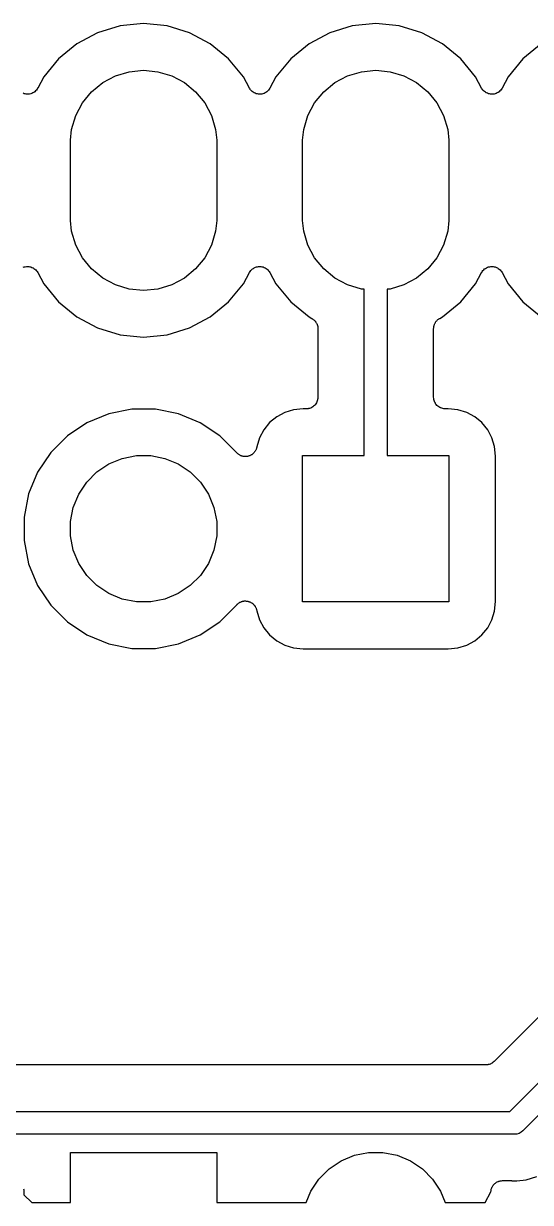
# Model space of a CAD drawing. Extents: x 20 to 116, y -135 to -20.
# Drawn here: x 40.93 to 46.47, y -72.97 to -60.08 of the extents above; entities that cross this region are included whole.
import ezdxf

# ---------------------------------------------------------------- set-up
doc = ezdxf.new("R2010")
doc.units = 0
doc.layers.add('BLACK', color=7, linetype='CONTINUOUS')

msp = doc.modelspace()

# ---------------------------------------------------------------- linework, layer by layer
at = {"layer": 'BLACK', "linetype": 'Continuous'}
for p, q in [((41.737, -60.1757), (41.5098, -60.2972)), ((41.9836, -60.1009), (41.737, -60.1757)), ((42.24, -60.0757), (41.9836, -60.1009)), ((42.4964, -60.1009), (42.24, -60.0757)), ((42.743, -60.1757), (42.4964, -60.1009)), ((42.9702, -60.2972), (42.743, -60.1757)), ((44.277, -60.1757), (44.0498, -60.2972)), ((44.5236, -60.1009), (44.277, -60.1757)), ((44.78, -60.0757), (44.5236, -60.1009)), ((45.0364, -60.1009), (44.78, -60.0757)), ((45.283, -60.1757), (45.0364, -60.1009)), ((45.5102, -60.2972), (45.283, -60.1757)), ((41.5098, -60.2972), (41.3106, -60.4606)), ((43.1694, -60.4606), (42.9702, -60.2972)), ((44.0498, -60.2972), (43.8506, -60.4606)), ((45.7094, -60.4606), (45.5102, -60.2972)), ((46.5898, -60.2972), (46.3906, -60.4606)), ((41.3106, -60.4606), (41.1472, -60.6598)), ((43.3328, -60.6598), (43.1694, -60.4606)), ((43.8506, -60.4606), (43.6872, -60.6598)), ((45.8728, -60.6598), (45.7094, -60.4606)), ((46.3906, -60.4606), (46.2272, -60.6598)), ((41.1472, -60.6598), (41.082, -60.7817)), ((41.7934, -60.7216), (41.9324, -60.6473)), ((41.9324, -60.6473), (42.0832, -60.6016)), ((42.0832, -60.6016), (42.24, -60.5861)), ((42.24, -60.5861), (42.3968, -60.6016)), ((42.3968, -60.6016), (42.5476, -60.6473)), ((42.5476, -60.6473), (42.6866, -60.7216)), ((43.398, -60.7817), (43.3328, -60.6598)), ((43.6872, -60.6598), (43.622, -60.7817)), ((44.3334, -60.7216), (44.4724, -60.6473)), ((44.4724, -60.6473), (44.6232, -60.6016)), ((44.6232, -60.6016), (44.78, -60.5861)), ((44.78, -60.5861), (44.9368, -60.6016)), ((44.9368, -60.6016), (45.0876, -60.6473)), ((45.0876, -60.6473), (45.2266, -60.7216)), ((45.938, -60.7817), (45.8728, -60.6598)), ((46.2272, -60.6598), (46.162, -60.7817)), ((40.9322, -60.8431), (40.9211, -60.8384)), ((41.0175, -60.839), (41.0061, -60.8436)), ((41.0286, -60.8345), (41.0175, -60.839)), ((41.0288, -60.8344), (41.0286, -60.8345)), ((41.0291, -60.8343), (41.0288, -60.8344)), ((41.0392, -60.8276), (41.0291, -60.8343)), ((41.0494, -60.821), (41.0392, -60.8276)), ((41.0496, -60.8208), (41.0494, -60.821)), ((41.0498, -60.8207), (41.0496, -60.8208)), ((41.0584, -60.8122), (41.0498, -60.8207)), ((41.0671, -60.8037), (41.0584, -60.8122)), ((41.0673, -60.8035), (41.0671, -60.8037)), ((41.0675, -60.8033), (41.0673, -60.8035)), ((41.0743, -60.7932), (41.0675, -60.8033)), ((41.0812, -60.7833), (41.0743, -60.7932)), ((41.0814, -60.7828), (41.0812, -60.7833)), ((41.082, -60.7817), (41.0814, -60.7828)), ((41.0814, -60.7828), (41.0814, -60.7828)), ((41.0814, -60.7828), (41.0814, -60.7828)), ((41.5716, -60.9434), (41.6716, -60.8216)), ((41.6716, -60.8216), (41.7934, -60.7216)), ((42.6866, -60.7216), (42.8084, -60.8216)), ((42.8084, -60.8216), (42.9084, -60.9434)), ((43.4047, -60.7918), (43.398, -60.7817)), ((43.4114, -60.8019), (43.4047, -60.7918)), ((43.4116, -60.8021), (43.4114, -60.8019)), ((43.4118, -60.8023), (43.4116, -60.8021)), ((43.4203, -60.811), (43.4118, -60.8023)), ((43.4288, -60.8195), (43.4203, -60.811)), ((43.4291, -60.8197), (43.4288, -60.8195)), ((43.4293, -60.8199), (43.4291, -60.8197)), ((43.4394, -60.8267), (43.4293, -60.8199)), ((43.4494, -60.8334), (43.4394, -60.8267)), ((43.4496, -60.8335), (43.4494, -60.8334)), ((43.4498, -60.8337), (43.4496, -60.8335)), ((43.4611, -60.8384), (43.4498, -60.8337)), ((43.4722, -60.8431), (43.4611, -60.8384)), ((43.5575, -60.839), (43.5461, -60.8436)), ((43.5686, -60.8345), (43.5575, -60.839)), ((43.5688, -60.8344), (43.5686, -60.8345)), ((43.5691, -60.8343), (43.5688, -60.8344)), ((43.5792, -60.8276), (43.5691, -60.8343)), ((43.5894, -60.821), (43.5792, -60.8276)), ((43.5896, -60.8208), (43.5894, -60.821)), ((43.5898, -60.8207), (43.5896, -60.8208)), ((43.5984, -60.8122), (43.5898, -60.8207)), ((43.6071, -60.8037), (43.5984, -60.8122)), ((43.6073, -60.8035), (43.6071, -60.8037)), ((43.6075, -60.8033), (43.6073, -60.8035)), ((43.6143, -60.7932), (43.6075, -60.8033)), ((43.6212, -60.7833), (43.6143, -60.7932)), ((43.6214, -60.7828), (43.6212, -60.7833)), ((43.622, -60.7817), (43.6214, -60.7828)), ((43.6214, -60.7828), (43.6214, -60.7828)), ((43.6214, -60.7828), (43.6214, -60.7828)), ((44.1116, -60.9434), (44.2116, -60.8216)), ((44.2116, -60.8216), (44.3334, -60.7216)), ((45.2266, -60.7216), (45.3484, -60.8216)), ((45.3484, -60.8216), (45.4484, -60.9434)), ((45.9447, -60.7918), (45.938, -60.7817)), ((45.9514, -60.8019), (45.9447, -60.7918)), ((45.9516, -60.8021), (45.9514, -60.8019)), ((45.9518, -60.8023), (45.9516, -60.8021)), ((45.9603, -60.811), (45.9518, -60.8023)), ((45.9688, -60.8195), (45.9603, -60.811)), ((45.9691, -60.8197), (45.9688, -60.8195)), ((45.9693, -60.8199), (45.9691, -60.8197)), ((45.9794, -60.8267), (45.9693, -60.8199)), ((45.9894, -60.8334), (45.9794, -60.8267)), ((45.9896, -60.8335), (45.9894, -60.8334)), ((45.9898, -60.8337), (45.9896, -60.8335)), ((46.0011, -60.8384), (45.9898, -60.8337)), ((46.0122, -60.8431), (46.0011, -60.8384)), ((46.0975, -60.839), (46.0861, -60.8436)), ((46.1086, -60.8345), (46.0975, -60.839)), ((46.1088, -60.8344), (46.1086, -60.8345)), ((46.1091, -60.8343), (46.1088, -60.8344)), ((46.1192, -60.8276), (46.1091, -60.8343)), ((46.1294, -60.821), (46.1192, -60.8276)), ((46.1296, -60.8208), (46.1294, -60.821)), ((46.1298, -60.8207), (46.1296, -60.8208)), ((46.1384, -60.8122), (46.1298, -60.8207)), ((46.1471, -60.8037), (46.1384, -60.8122)), ((46.1473, -60.8035), (46.1471, -60.8037)), ((46.1475, -60.8033), (46.1473, -60.8035)), ((46.1543, -60.7932), (46.1475, -60.8033)), ((46.1612, -60.7833), (46.1543, -60.7932)), ((46.1614, -60.7828), (46.1612, -60.7833)), ((46.162, -60.7817), (46.1614, -60.7828)), ((46.1614, -60.7828), (46.1614, -60.7828)), ((46.1614, -60.7828), (46.1614, -60.7828)), ((40.9324, -60.8432), (40.9322, -60.8431)), ((40.9327, -60.8433), (40.9324, -60.8432)), ((40.9447, -60.8457), (40.9327, -60.8433)), ((40.9564, -60.8481), (40.9447, -60.8457)), ((40.9567, -60.8481), (40.9564, -60.8481)), ((40.957, -60.8482), (40.9567, -60.8481)), ((40.9692, -60.8482), (40.957, -60.8482)), ((40.9812, -60.8484), (40.9692, -60.8482)), ((40.9815, -60.8483), (40.9812, -60.8484)), ((40.9818, -60.8483), (40.9815, -60.8483)), ((40.9938, -60.846), (40.9818, -60.8483)), ((41.0056, -60.8438), (40.9938, -60.846)), ((41.0058, -60.8437), (41.0056, -60.8438)), ((41.0061, -60.8436), (41.0058, -60.8437)), ((41.4973, -61.0824), (41.5716, -60.9434)), ((42.9084, -60.9434), (42.9827, -61.0824)), ((43.4724, -60.8432), (43.4722, -60.8431)), ((43.4727, -60.8433), (43.4724, -60.8432)), ((43.4847, -60.8457), (43.4727, -60.8433)), ((43.4964, -60.8481), (43.4847, -60.8457)), ((43.4967, -60.8481), (43.4964, -60.8481)), ((43.497, -60.8482), (43.4967, -60.8481)), ((43.5092, -60.8482), (43.497, -60.8482)), ((43.5212, -60.8484), (43.5092, -60.8482)), ((43.5215, -60.8483), (43.5212, -60.8484)), ((43.5218, -60.8483), (43.5215, -60.8483)), ((43.5338, -60.846), (43.5218, -60.8483)), ((43.5456, -60.8438), (43.5338, -60.846)), ((43.5458, -60.8437), (43.5456, -60.8438)), ((43.5461, -60.8436), (43.5458, -60.8437)), ((44.0373, -61.0824), (44.1116, -60.9434)), ((45.4484, -60.9434), (45.5227, -61.0824)), ((46.0125, -60.8432), (46.0122, -60.8431)), ((46.0127, -60.8433), (46.0125, -60.8432)), ((46.0247, -60.8457), (46.0127, -60.8433)), ((46.0364, -60.8481), (46.0247, -60.8457)), ((46.0367, -60.8481), (46.0364, -60.8481)), ((46.037, -60.8482), (46.0367, -60.8481)), ((46.0492, -60.8482), (46.037, -60.8482)), ((46.0612, -60.8484), (46.0492, -60.8482)), ((46.0615, -60.8483), (46.0612, -60.8484)), ((46.0618, -60.8483), (46.0615, -60.8483)), ((46.0738, -60.846), (46.0618, -60.8483)), ((46.0856, -60.8438), (46.0738, -60.846)), ((46.0858, -60.8437), (46.0856, -60.8438)), ((46.0861, -60.8436), (46.0858, -60.8437)), ((41.4516, -61.2332), (41.4973, -61.0824)), ((42.9827, -61.0824), (43.0284, -61.2332)), ((43.9916, -61.2332), (44.0373, -61.0824)), ((45.5227, -61.0824), (45.5684, -61.2332)), ((41.44, -61.3507), (41.4516, -61.2332)), ((41.44, -62.2293), (41.44, -61.3507)), ((43.0284, -61.2332), (43.04, -61.3507)), ((43.04, -61.3507), (43.04, -62.2293)), ((43.98, -61.3507), (43.9916, -61.2332)), ((43.98, -62.2293), (43.98, -61.3507)), ((45.5684, -61.2332), (45.58, -61.3507)), ((45.58, -61.3507), (45.58, -62.2293)), ((41.4516, -62.3468), (41.44, -62.2293)), ((43.04, -62.2293), (43.0284, -62.3468)), ((43.9916, -62.3468), (43.98, -62.2293)), ((45.58, -62.2293), (45.5684, -62.3468)), ((41.4973, -62.4976), (41.4516, -62.3468)), ((43.0284, -62.3468), (42.9827, -62.4976)), ((44.0373, -62.4976), (43.9916, -62.3468)), ((45.5684, -62.3468), (45.5227, -62.4976)), ((41.5716, -62.6366), (41.4973, -62.4976)), ((42.9827, -62.4976), (42.9084, -62.6366)), ((44.1116, -62.6366), (44.0373, -62.4976)), ((45.5227, -62.4976), (45.4484, -62.6366)), ((41.6716, -62.7584), (41.5716, -62.6366)), ((42.9084, -62.6366), (42.8084, -62.7584)), ((44.2116, -62.7584), (44.1116, -62.6366)), ((45.4484, -62.6366), (45.3484, -62.7584)), ((40.9227, -62.7409), (40.9339, -62.7364)), ((40.9339, -62.7364), (40.9341, -62.7363)), ((40.9341, -62.7363), (40.9344, -62.7362)), ((40.9344, -62.7362), (40.9464, -62.734)), ((40.9464, -62.734), (40.9582, -62.7317)), ((40.9582, -62.7317), (40.9585, -62.7317)), ((40.9585, -62.7317), (40.9588, -62.7316)), ((40.9588, -62.7316), (40.971, -62.7318)), ((40.971, -62.7318), (40.983, -62.7318)), ((40.983, -62.7318), (40.9833, -62.7319)), ((40.9833, -62.7319), (40.9836, -62.7319)), ((40.9836, -62.7319), (40.9954, -62.7343)), ((40.9954, -62.7343), (41.0073, -62.7367)), ((41.0073, -62.7367), (41.0075, -62.7368)), ((41.0075, -62.7368), (41.0078, -62.7369)), ((41.0078, -62.7369), (41.0191, -62.7417)), ((41.0191, -62.7417), (41.0302, -62.7463)), ((41.0302, -62.7463), (41.0304, -62.7464)), ((41.0304, -62.7464), (41.0306, -62.7466)), ((41.0306, -62.7466), (41.0408, -62.7534)), ((41.0408, -62.7534), (41.0507, -62.7601)), ((41.0507, -62.7601), (41.0509, -62.7603)), ((41.0509, -62.7603), (41.0512, -62.7605)), ((41.0512, -62.7605), (41.0598, -62.7692)), ((41.0598, -62.7692), (41.0682, -62.7777)), ((41.7934, -62.8584), (41.6716, -62.7584)), ((42.8084, -62.7584), (42.6866, -62.8584)), ((43.4129, -62.7763), (43.4216, -62.7678)), ((43.4216, -62.7678), (43.4302, -62.7593)), ((43.4302, -62.7593), (43.4304, -62.7592)), ((43.4304, -62.7592), (43.4306, -62.759)), ((43.4306, -62.759), (43.4408, -62.7524)), ((43.4408, -62.7524), (43.4509, -62.7457)), ((43.4509, -62.7457), (43.4512, -62.7456)), ((43.4512, -62.7456), (43.4514, -62.7455)), ((43.4514, -62.7455), (43.4627, -62.7409)), ((43.4627, -62.7409), (43.4739, -62.7364)), ((43.4739, -62.7364), (43.4741, -62.7363)), ((43.4741, -62.7363), (43.4744, -62.7362)), ((43.4744, -62.7362), (43.4864, -62.734)), ((43.4864, -62.734), (43.4982, -62.7317)), ((43.4982, -62.7317), (43.4985, -62.7317)), ((43.4985, -62.7317), (43.4988, -62.7316)), ((43.4988, -62.7316), (43.511, -62.7318)), ((43.511, -62.7318), (43.523, -62.7318)), ((43.523, -62.7318), (43.5233, -62.7319)), ((43.5233, -62.7319), (43.5236, -62.7319)), ((43.5236, -62.7319), (43.5354, -62.7343)), ((43.5354, -62.7343), (43.5473, -62.7367)), ((43.5473, -62.7367), (43.5475, -62.7368)), ((43.5475, -62.7368), (43.5478, -62.7369)), ((43.5478, -62.7369), (43.5591, -62.7417)), ((43.5591, -62.7417), (43.5702, -62.7463)), ((43.5702, -62.7463), (43.5704, -62.7464)), ((43.5704, -62.7464), (43.5706, -62.7466)), ((43.5706, -62.7466), (43.5808, -62.7534)), ((43.5808, -62.7534), (43.5907, -62.7601)), ((43.5907, -62.7601), (43.5909, -62.7603)), ((43.5909, -62.7603), (43.5912, -62.7605)), ((43.5912, -62.7605), (43.5998, -62.7692)), ((43.5998, -62.7692), (43.6082, -62.7777)), ((44.3334, -62.8584), (44.2116, -62.7584)), ((45.3484, -62.7584), (45.2266, -62.8584)), ((45.9529, -62.7763), (45.9616, -62.7678)), ((45.9616, -62.7678), (45.9702, -62.7593)), ((45.9702, -62.7593), (45.9704, -62.7592)), ((45.9704, -62.7592), (45.9706, -62.759)), ((45.9706, -62.759), (45.9808, -62.7524)), ((45.9808, -62.7524), (45.9909, -62.7457)), ((45.9909, -62.7457), (45.9912, -62.7456)), ((45.9912, -62.7456), (45.9914, -62.7455)), ((45.9914, -62.7455), (46.0027, -62.7409)), ((46.0027, -62.7409), (46.0139, -62.7364)), ((46.0139, -62.7364), (46.0141, -62.7363)), ((46.0141, -62.7363), (46.0144, -62.7362)), ((46.0144, -62.7362), (46.0264, -62.734)), ((46.0264, -62.734), (46.0382, -62.7317)), ((46.0382, -62.7317), (46.0385, -62.7317)), ((46.0385, -62.7317), (46.0388, -62.7316)), ((46.0388, -62.7316), (46.051, -62.7318)), ((46.051, -62.7318), (46.063, -62.7318)), ((46.063, -62.7318), (46.0633, -62.7319)), ((46.0633, -62.7319), (46.0636, -62.7319)), ((46.0636, -62.7319), (46.0754, -62.7343)), ((46.0754, -62.7343), (46.0873, -62.7367)), ((46.0873, -62.7367), (46.0875, -62.7368)), ((46.0875, -62.7368), (46.0878, -62.7369)), ((46.0878, -62.7369), (46.0991, -62.7417)), ((46.0991, -62.7417), (46.1102, -62.7463)), ((46.1102, -62.7463), (46.1104, -62.7464)), ((46.1104, -62.7464), (46.1106, -62.7466)), ((46.1106, -62.7466), (46.1208, -62.7534)), ((46.1208, -62.7534), (46.1307, -62.7601)), ((46.1307, -62.7601), (46.1309, -62.7603)), ((46.1309, -62.7603), (46.1312, -62.7605)), ((46.1312, -62.7605), (46.1398, -62.7692)), ((46.1398, -62.7692), (46.1482, -62.7777)), ((41.0682, -62.7777), (41.0684, -62.7779)), ((41.0684, -62.7779), (41.0686, -62.7781)), ((41.0686, -62.7781), (41.0753, -62.7883)), ((41.0753, -62.7883), (41.082, -62.7983)), ((41.082, -62.7983), (41.1472, -62.9202)), ((41.9324, -62.9327), (41.7934, -62.8584)), ((42.6866, -62.8584), (42.5476, -62.9327)), ((43.3328, -62.9202), (43.398, -62.7983)), ((43.398, -62.7983), (43.3986, -62.7972)), ((43.3986, -62.7972), (43.3988, -62.7967)), ((43.3986, -62.7972), (43.3986, -62.7972)), ((43.3986, -62.7972), (43.3986, -62.7972)), ((43.3988, -62.7967), (43.4057, -62.7867)), ((43.4057, -62.7867), (43.4125, -62.7767)), ((43.4125, -62.7767), (43.4127, -62.7765)), ((43.4127, -62.7765), (43.4129, -62.7763)), ((43.6082, -62.7777), (43.6084, -62.7779)), ((43.6084, -62.7779), (43.6086, -62.7781)), ((43.6086, -62.7781), (43.6153, -62.7883)), ((43.6153, -62.7883), (43.622, -62.7983)), ((43.622, -62.7983), (43.6872, -62.9202)), ((44.4724, -62.9327), (44.3334, -62.8584)), ((45.2266, -62.8584), (45.0876, -62.9327)), ((45.8728, -62.9202), (45.938, -62.7983)), ((45.938, -62.7983), (45.9386, -62.7972)), ((45.9386, -62.7972), (45.9388, -62.7967)), ((45.9386, -62.7972), (45.9386, -62.7972)), ((45.9386, -62.7972), (45.9386, -62.7972)), ((45.9388, -62.7967), (45.9457, -62.7867)), ((45.9457, -62.7867), (45.9525, -62.7767)), ((45.9525, -62.7767), (45.9527, -62.7765)), ((45.9527, -62.7765), (45.9529, -62.7763)), ((46.1482, -62.7777), (46.1484, -62.7779)), ((46.1484, -62.7779), (46.1486, -62.7781)), ((46.1486, -62.7781), (46.1553, -62.7883)), ((46.1553, -62.7883), (46.162, -62.7983)), ((46.162, -62.7983), (46.2272, -62.9202)), ((41.1472, -62.9202), (41.3106, -63.1194)), ((42.0832, -62.9784), (41.9324, -62.9327)), ((42.24, -62.9939), (42.0832, -62.9784)), ((42.3968, -62.9784), (42.24, -62.9939)), ((42.5476, -62.9327), (42.3968, -62.9784)), ((43.1694, -63.1194), (43.3328, -62.9202)), ((43.6872, -62.9202), (43.8506, -63.1194)), ((44.6232, -62.9784), (44.4724, -62.9327)), ((44.655, -62.9816), (44.6232, -62.9784)), ((44.655, -64.8), (44.655, -62.9816)), ((44.9368, -62.9784), (44.905, -62.9816)), ((44.905, -62.9816), (44.905, -64.8)), ((45.0876, -62.9327), (44.9368, -62.9784)), ((45.7094, -63.1194), (45.8728, -62.9202)), ((46.2272, -62.9202), (46.3906, -63.1194)), ((41.3106, -63.1194), (41.5098, -63.2828)), ((42.9702, -63.2828), (43.1694, -63.1194)), ((43.8506, -63.1194), (44.0498, -63.2828)), ((45.5102, -63.2828), (45.7094, -63.1194)), ((46.3906, -63.1194), (46.5898, -63.2828)), ((41.5098, -63.2828), (41.737, -63.4043)), ((42.743, -63.4043), (42.9702, -63.2828)), ((44.0498, -63.2828), (44.0799, -63.2989)), ((45.4801, -63.2989), (45.5102, -63.2828)), ((41.737, -63.4043), (41.9836, -63.4791)), ((42.4964, -63.4791), (42.743, -63.4043)), ((44.0799, -63.2989), (44.0814, -63.2997)), ((44.0814, -63.2997), (44.0861, -63.3029)), ((44.0861, -63.3029), (44.091, -63.3056)), ((44.091, -63.3056), (44.0962, -63.3099)), ((44.0962, -63.3099), (44.1018, -63.3138)), ((44.1018, -63.3138), (44.1058, -63.3178)), ((44.1058, -63.3178), (44.1101, -63.3214)), ((44.1101, -63.3214), (44.1144, -63.3267)), ((44.1144, -63.3267), (44.1191, -63.3315)), ((44.1191, -63.3315), (44.1222, -63.3363)), ((44.1222, -63.3363), (44.1258, -63.3406)), ((44.1258, -63.3406), (44.129, -63.3466)), ((44.129, -63.3466), (44.1327, -63.3523)), ((44.1327, -63.3523), (44.1348, -63.3575)), ((44.1348, -63.3575), (44.1374, -63.3625)), ((44.1374, -63.3625), (44.1394, -63.369)), ((44.1394, -63.369), (44.1419, -63.3753)), ((44.1419, -63.3753), (44.143, -63.3808)), ((44.143, -63.3808), (44.1446, -63.3862)), ((44.1446, -63.3862), (44.1452, -63.393)), ((44.1452, -63.393), (44.1465, -63.3997)), ((44.1465, -63.3997), (44.1465, -63.4053)), ((44.1465, -63.4053), (44.147, -63.4109)), ((44.147, -63.4109), (44.147, -64.1619)), ((45.413, -63.4091), (45.4136, -63.4035)), ((45.413, -63.4109), (45.413, -63.4091)), ((45.413, -64.1619), (45.413, -63.4109)), ((45.4136, -63.4035), (45.4137, -63.3979)), ((45.4137, -63.3979), (45.415, -63.3912)), ((45.415, -63.3912), (45.4158, -63.3845)), ((45.4158, -63.3845), (45.4175, -63.3791)), ((45.4175, -63.3791), (45.4186, -63.3736)), ((45.4186, -63.3736), (45.4212, -63.3673)), ((45.4212, -63.3673), (45.4233, -63.3609)), ((45.4233, -63.3609), (45.426, -63.3559)), ((45.426, -63.3559), (45.4282, -63.3507)), ((45.4282, -63.3507), (45.4319, -63.3451)), ((45.4319, -63.3451), (45.4352, -63.3391)), ((45.4352, -63.3391), (45.4388, -63.3348)), ((45.4388, -63.3348), (45.442, -63.3302)), ((45.442, -63.3302), (45.4468, -63.3254)), ((45.4468, -63.3254), (45.4511, -63.3202)), ((45.4511, -63.3202), (45.4555, -63.3166)), ((45.4555, -63.3166), (45.4595, -63.3127)), ((45.4595, -63.3127), (45.4652, -63.3089)), ((45.4652, -63.3089), (45.4705, -63.3046)), ((45.4705, -63.3046), (45.4755, -63.302)), ((45.4755, -63.302), (45.4801, -63.2989)), ((41.9836, -63.4791), (42.24, -63.5043)), ((42.24, -63.5043), (42.4964, -63.4791)), ((44.1442, -64.1883), (44.1406, -64.1997)), ((44.1443, -64.1879), (44.1442, -64.1883)), ((44.1444, -64.1875), (44.1443, -64.1879)), ((44.1457, -64.1756), (44.1444, -64.1875)), ((44.147, -64.1637), (44.1457, -64.1756)), ((44.147, -64.1619), (44.147, -64.1628)), ((44.147, -64.1628), (44.147, -64.1628)), ((44.147, -64.1628), (44.147, -64.1628)), ((44.147, -64.1628), (44.147, -64.1637)), ((45.4142, -64.1738), (45.413, -64.1619)), ((45.4153, -64.1857), (45.4142, -64.1738)), ((45.4154, -64.1862), (45.4153, -64.1857)), ((45.4154, -64.1866), (45.4154, -64.1862)), ((45.4189, -64.1981), (45.4154, -64.1866)), ((42.1112, -64.292), (41.8585, -64.3423)), ((42.3688, -64.292), (42.1112, -64.292)), ((42.6215, -64.3423), (42.3688, -64.292)), ((43.8804, -64.2994), (43.7847, -64.3284)), ((43.9862, -64.2889), (43.8804, -64.2994)), ((44.02, -64.2889), (43.9862, -64.2889)), ((44.0319, -64.2878), (44.02, -64.2889)), ((44.0438, -64.2867), (44.0319, -64.2878)), ((44.0442, -64.2866), (44.0438, -64.2867)), ((44.0447, -64.2865), (44.0442, -64.2866)), ((44.0561, -64.283), (44.0447, -64.2865)), ((44.0676, -64.2797), (44.0561, -64.283)), ((44.068, -64.2795), (44.0676, -64.2797)), ((44.0684, -64.2793), (44.068, -64.2795)), ((44.0789, -64.2737), (44.0684, -64.2793)), ((44.0895, -64.2682), (44.0789, -64.2737)), ((44.0899, -64.2679), (44.0895, -64.2682)), ((44.0903, -64.2677), (44.0899, -64.2679)), ((44.0995, -64.2602), (44.0903, -64.2677)), ((44.1089, -64.2527), (44.0995, -64.2602)), ((44.1091, -64.2523), (44.1089, -64.2527)), ((44.1095, -64.252), (44.1091, -64.2523)), ((44.1171, -64.2428), (44.1095, -64.252)), ((44.1248, -64.2337), (44.1171, -64.2428)), ((44.125, -64.2333), (44.1248, -64.2337)), ((44.1253, -64.2329), (44.125, -64.2333)), ((44.131, -64.2224), (44.1253, -64.2329)), ((44.1367, -64.212), (44.131, -64.2224)), ((44.1369, -64.2115), (44.1367, -64.212)), ((44.1371, -64.2111), (44.1369, -64.2115)), ((44.1406, -64.1997), (44.1371, -64.2111)), ((45.4222, -64.2095), (45.4189, -64.1981)), ((45.4225, -64.2099), (45.4222, -64.2095)), ((45.4226, -64.2103), (45.4225, -64.2099)), ((45.4282, -64.2208), (45.4226, -64.2103)), ((45.4337, -64.2315), (45.4282, -64.2208)), ((45.434, -64.2318), (45.4337, -64.2315)), ((45.4342, -64.2322), (45.434, -64.2318)), ((45.4418, -64.2415), (45.4342, -64.2322)), ((45.4493, -64.2508), (45.4418, -64.2415)), ((45.4496, -64.2511), (45.4493, -64.2508)), ((45.4499, -64.2514), (45.4496, -64.2511)), ((45.4591, -64.259), (45.4499, -64.2514)), ((45.4682, -64.2667), (45.4591, -64.259)), ((45.4686, -64.2669), (45.4682, -64.2667)), ((45.469, -64.2672), (45.4686, -64.2669)), ((45.4795, -64.2729), (45.469, -64.2672)), ((45.49, -64.2787), (45.4795, -64.2729)), ((45.4904, -64.2788), (45.49, -64.2787)), ((45.4908, -64.279), (45.4904, -64.2788)), ((45.5022, -64.2825), (45.4908, -64.279)), ((45.5136, -64.2862), (45.5022, -64.2825)), ((45.514, -64.2862), (45.5136, -64.2862)), ((45.5145, -64.2863), (45.514, -64.2862)), ((45.5263, -64.2876), (45.5145, -64.2863)), ((45.5382, -64.2889), (45.5263, -64.2876)), ((45.5391, -64.2889), (45.5382, -64.2889)), ((45.54, -64.2889), (45.5391, -64.2889)), ((45.5391, -64.2889), (45.5391, -64.2889)), ((45.5391, -64.2889), (45.5391, -64.2889)), ((45.5738, -64.2889), (45.54, -64.2889)), ((45.6796, -64.2994), (45.5738, -64.2889)), ((45.7753, -64.3284), (45.6796, -64.2994)), ((41.6204, -64.4409), (41.4062, -64.584)), ((41.8585, -64.3423), (41.6204, -64.4409)), ((42.8596, -64.4409), (42.6215, -64.3423)), ((43.0738, -64.584), (42.8596, -64.4409)), ((43.6191, -64.4391), (43.5556, -64.5164)), ((43.6964, -64.3756), (43.6191, -64.4391)), ((43.7847, -64.3284), (43.6964, -64.3756)), ((45.8636, -64.3756), (45.7753, -64.3284)), ((45.9409, -64.4391), (45.8636, -64.3756)), ((46.0044, -64.5164), (45.9409, -64.4391)), ((43.5556, -64.5164), (43.5084, -64.6047)), ((46.0516, -64.6047), (46.0044, -64.5164)), ((41.4062, -64.584), (41.224, -64.7662)), ((43.2636, -64.7738), (43.0738, -64.584)), ((43.4783, -64.704), (43.4777, -64.7099)), ((43.4784, -64.7034), (43.4783, -64.704)), ((43.5084, -64.6047), (43.4784, -64.7034)), ((46.0806, -64.7004), (46.0516, -64.6047)), ((46.0911, -64.8062), (46.0806, -64.7004)), ((41.224, -64.7662), (41.0809, -64.9804)), ((41.8611, -64.891), (42.0066, -64.8307)), ((42.0066, -64.8307), (42.1612, -64.8)), ((42.1612, -64.8), (42.3188, -64.8)), ((42.3188, -64.8), (42.4734, -64.8307)), ((42.4734, -64.8307), (42.6189, -64.891)), ((43.2682, -64.7776), (43.2636, -64.7738)), ((43.2724, -64.7818), (43.2682, -64.7776)), ((43.2777, -64.7854), (43.2724, -64.7818)), ((43.2827, -64.7895), (43.2777, -64.7854)), ((43.288, -64.7923), (43.2827, -64.7895)), ((43.2929, -64.7957), (43.288, -64.7923)), ((43.2989, -64.7982), (43.2929, -64.7957)), ((43.3046, -64.8012), (43.2989, -64.7982)), ((43.3103, -64.803), (43.3046, -64.8012)), ((43.3158, -64.8053), (43.3103, -64.803)), ((43.3221, -64.8066), (43.3158, -64.8053)), ((43.3283, -64.8085), (43.3221, -64.8066)), ((43.3342, -64.8091), (43.3283, -64.8085)), ((43.34, -64.8103), (43.3342, -64.8091)), ((43.3465, -64.8103), (43.34, -64.8103)), ((43.3529, -64.811), (43.3465, -64.8103)), ((43.3589, -64.8104), (43.3529, -64.811)), ((43.3648, -64.8104), (43.3589, -64.8104)), ((43.3712, -64.8092), (43.3648, -64.8104)), ((43.3776, -64.8086), (43.3712, -64.8092)), ((43.3833, -64.8069), (43.3776, -64.8086)), ((43.3892, -64.8058), (43.3833, -64.8069)), ((43.3952, -64.8034), (43.3892, -64.8058)), ((43.4013, -64.8015), (43.3952, -64.8034)), ((43.4066, -64.7988), (43.4013, -64.8015)), ((43.4122, -64.7965), (43.4066, -64.7988)), ((43.4176, -64.793), (43.4122, -64.7965)), ((43.4233, -64.79), (43.4176, -64.793)), ((43.4279, -64.7862), (43.4233, -64.79)), ((43.4329, -64.783), (43.4279, -64.7862)), ((43.4375, -64.7785), (43.4329, -64.783)), ((43.4425, -64.7744), (43.4375, -64.7785)), ((43.4464, -64.7698), (43.4425, -64.7744)), ((43.4506, -64.7656), (43.4464, -64.7698)), ((43.4543, -64.7603), (43.4506, -64.7656)), ((43.4584, -64.7553), (43.4543, -64.7603)), ((43.4613, -64.7501), (43.4584, -64.7553)), ((43.4646, -64.7452), (43.4613, -64.7501)), ((43.4672, -64.7393), (43.4646, -64.7452)), ((43.4703, -64.7336), (43.4672, -64.7393)), ((43.472, -64.7279), (43.4703, -64.7336)), ((43.4744, -64.7224), (43.472, -64.7279)), ((43.4757, -64.7161), (43.4744, -64.7224)), ((43.4777, -64.7099), (43.4757, -64.7161)), ((43.98, -66.4), (43.98, -64.8)), ((43.98, -64.8), (44.655, -64.8)), ((44.905, -64.8), (45.58, -64.8)), ((45.58, -64.8), (45.58, -66.4)), ((46.0911, -66.3938), (46.0911, -64.8062)), ((41.73, -64.9786), (41.8611, -64.891)), ((42.6189, -64.891), (42.75, -64.9786)), ((41.0809, -64.9804), (40.9823, -65.2185)), ((41.531, -65.2211), (41.6186, -65.09)), ((41.6186, -65.09), (41.73, -64.9786)), ((42.75, -64.9786), (42.8614, -65.09)), ((42.8614, -65.09), (42.949, -65.2211)), ((40.9823, -65.2185), (40.932, -65.4712)), ((41.4707, -65.3666), (41.531, -65.2211)), ((42.949, -65.2211), (43.0093, -65.3666)), ((40.932, -65.4712), (40.932, -65.7288)), ((41.44, -65.5212), (41.4707, -65.3666)), ((43.0093, -65.3666), (43.04, -65.5212)), ((41.44, -65.6788), (41.44, -65.5212)), ((43.04, -65.5212), (43.04, -65.6788)), ((40.932, -65.7288), (40.9823, -65.9815)), ((41.4707, -65.8334), (41.44, -65.6788)), ((43.04, -65.6788), (43.0093, -65.8334)), ((41.531, -65.9789), (41.4707, -65.8334)), ((43.0093, -65.8334), (42.949, -65.9789)), ((40.9823, -65.9815), (41.0809, -66.2196)), ((41.6186, -66.11), (41.531, -65.9789)), ((42.949, -65.9789), (42.8614, -66.11)), ((46.2482, -71.97), (52.275, -65.9432)), ((41.73, -66.2214), (41.6186, -66.11)), ((42.8614, -66.11), (42.75, -66.2214)), ((52.4841, -66.0877), (46.3927, -72.179)), ((41.0809, -66.2196), (41.224, -66.4338)), ((41.8611, -66.309), (41.73, -66.2214)), ((42.75, -66.2214), (42.6189, -66.309)), ((42.0066, -66.3693), (41.8611, -66.309)), ((42.1612, -66.4), (42.0066, -66.3693)), ((42.4734, -66.3693), (42.3188, -66.4)), ((42.6189, -66.309), (42.4734, -66.3693)), ((41.224, -66.4338), (41.4062, -66.616)), ((42.3188, -66.4), (42.1612, -66.4)), ((43.0738, -66.616), (43.2636, -66.4262)), ((43.2636, -66.4262), (43.2648, -66.425)), ((43.2648, -66.425), (43.2695, -66.4213)), ((43.2695, -66.4213), (43.2737, -66.4171)), ((43.2737, -66.4171), (43.2791, -66.4136)), ((43.2791, -66.4136), (43.2842, -66.4095)), ((43.2842, -66.4095), (43.2895, -66.4068)), ((43.2895, -66.4068), (43.2945, -66.4035)), ((43.2945, -66.4035), (43.3005, -66.4011)), ((43.3005, -66.4011), (43.3062, -66.3981)), ((43.3062, -66.3981), (43.3119, -66.3965)), ((43.3119, -66.3965), (43.3175, -66.3942)), ((43.3175, -66.3942), (43.3238, -66.393)), ((43.3238, -66.393), (43.33, -66.3912)), ((43.33, -66.3912), (43.3359, -66.3907)), ((43.3359, -66.3907), (43.3418, -66.3896)), ((43.3418, -66.3896), (43.3483, -66.3896)), ((43.3483, -66.3896), (43.3547, -66.389)), ((43.3547, -66.389), (43.3606, -66.3897)), ((43.3606, -66.3897), (43.3666, -66.3897)), ((43.3666, -66.3897), (43.3729, -66.391)), ((43.3729, -66.391), (43.3793, -66.3917)), ((43.3793, -66.3917), (43.385, -66.3935)), ((43.385, -66.3935), (43.3909, -66.3947)), ((43.3909, -66.3947), (43.3968, -66.3972)), ((43.3968, -66.3972), (43.403, -66.3991)), ((43.403, -66.3991), (43.4082, -66.402)), ((43.4082, -66.402), (43.4137, -66.4043)), ((43.4137, -66.4043), (43.4191, -66.4079)), ((43.4191, -66.4079), (43.4247, -66.411)), ((43.4247, -66.411), (43.4293, -66.4148)), ((43.4293, -66.4148), (43.4343, -66.4182)), ((43.4343, -66.4182), (43.4388, -66.4227)), ((43.4388, -66.4227), (43.4438, -66.4269)), ((43.4438, -66.4269), (43.4475, -66.4315)), ((43.4475, -66.4315), (43.4517, -66.4357)), ((43.4517, -66.4357), (43.4553, -66.4411)), ((43.4553, -66.4411), (43.4594, -66.4461)), ((43.4594, -66.4461), (43.4622, -66.4514)), ((43.4622, -66.4514), (43.4655, -66.4564)), ((43.4655, -66.4564), (43.4679, -66.4623)), ((43.4679, -66.4623), (43.4709, -66.4681)), ((43.4709, -66.4681), (43.4726, -66.4738)), ((43.4726, -66.4738), (43.4749, -66.4793)), ((43.4749, -66.4793), (43.4762, -66.4856)), ((43.4762, -66.4856), (43.478, -66.4918)), ((43.478, -66.4918), (43.4785, -66.4968)), ((43.4785, -66.4968), (43.5084, -66.5953)), ((45.58, -66.4), (43.98, -66.4)), ((46.0516, -66.5953), (46.0806, -66.4996)), ((46.0806, -66.4996), (46.0911, -66.3938)), ((41.4062, -66.616), (41.6204, -66.7591)), ((42.8596, -66.7591), (43.0738, -66.616)), ((43.5084, -66.5953), (43.5556, -66.6836)), ((46.0044, -66.6836), (46.0516, -66.5953)), ((41.6204, -66.7591), (41.8585, -66.8577)), ((42.6215, -66.8577), (42.8596, -66.7591)), ((43.5556, -66.6836), (43.6191, -66.7609)), ((43.6191, -66.7609), (43.6964, -66.8244)), ((45.8636, -66.8244), (45.9409, -66.7609)), ((45.9409, -66.7609), (46.0044, -66.6836)), ((41.8585, -66.8577), (42.1112, -66.908)), ((42.3688, -66.908), (42.6215, -66.8577)), ((43.6964, -66.8244), (43.7847, -66.8716)), ((43.7847, -66.8716), (43.8804, -66.9006)), ((43.8804, -66.9006), (43.9862, -66.9111)), ((45.5738, -66.9111), (45.6796, -66.9006)), ((45.6796, -66.9006), (45.7753, -66.8716)), ((45.7753, -66.8716), (45.8636, -66.8244)), ((42.1112, -66.908), (42.3688, -66.908)), ((43.9862, -66.9111), (45.5738, -66.9111)), ((50.539, -66.9608), (46.075, -71.4248)), ((45.9852, -71.462), (40.2923, -71.462)), ((45.9969, -71.4609), (45.9852, -71.462)), ((46.0086, -71.4598), (45.9969, -71.4609)), ((46.0092, -71.4596), (46.0086, -71.4598)), ((46.0099, -71.4596), (46.0092, -71.4596)), ((46.0211, -71.4562), (46.0099, -71.4596)), ((46.0324, -71.4529), (46.0211, -71.4562)), ((46.033, -71.4526), (46.0324, -71.4529)), ((46.0336, -71.4524), (46.033, -71.4526)), ((46.044, -71.4469), (46.0336, -71.4524)), ((46.0544, -71.4415), (46.044, -71.4469)), ((46.0549, -71.4411), (46.0544, -71.4415)), ((46.0555, -71.4408), (46.0549, -71.4411)), ((46.0646, -71.4334), (46.0555, -71.4408)), ((46.0737, -71.426), (46.0646, -71.4334)), ((46.0747, -71.4251), (46.0737, -71.426)), ((46.075, -71.4248), (46.0747, -71.4251)), ((46.0747, -71.4251), (46.0747, -71.4251)), ((46.0747, -71.4251), (46.0747, -71.4251)), ((40.2611, -71.97), (46.2482, -71.97)), ((46.3888, -72.1838), (46.3698, -72.1994)), ((46.3927, -72.179), (46.3888, -72.1838)), ((46.2939, -72.22), (40.3068, -72.22)), ((46.3, -72.2206), (46.2939, -72.22)), ((46.3061, -72.22), (46.3, -72.2206)), ((46.3245, -72.2182), (46.3061, -72.22)), ((46.3061, -72.22), (46.3061, -72.22)), ((46.3481, -72.211), (46.3245, -72.2182)), ((46.3698, -72.1994), (46.3481, -72.211)), ((41.44, -72.966), (41.44, -72.42)), ((41.44, -72.42), (43.04, -72.42)), ((43.04, -72.42), (43.04, -72.966)), ((44.5466, -72.4507), (44.7012, -72.42)), ((44.7012, -72.42), (44.8588, -72.42)), ((44.8588, -72.42), (45.0134, -72.4507)), ((44.27, -72.5986), (44.4011, -72.511)), ((44.4011, -72.511), (44.5466, -72.4507)), ((45.0134, -72.4507), (45.1589, -72.511)), ((45.1589, -72.511), (45.29, -72.5986)), ((44.1586, -72.71), (44.27, -72.5986)), ((45.29, -72.5986), (45.4014, -72.71)), ((46.4241, -72.7188), (46.5434, -72.6826)), ((40.9255, -72.8185), (40.929, -72.8296)), ((40.929, -72.8296), (40.929, -72.8304)), ((44.071, -72.8411), (44.1586, -72.71)), ((45.4014, -72.71), (45.489, -72.8411)), ((46.0408, -72.8384), (46.0418, -72.8295)), ((46.0418, -72.8295), (46.0428, -72.8262)), ((46.0428, -72.8262), (46.0433, -72.8228)), ((46.0433, -72.8228), (46.0465, -72.8144)), ((46.0465, -72.8144), (46.0491, -72.8058)), ((46.0491, -72.8058), (46.0508, -72.8028)), ((46.0508, -72.8028), (46.0519, -72.7995)), ((46.0519, -72.7995), (46.0566, -72.7919)), ((46.0566, -72.7919), (46.0609, -72.784)), ((46.0609, -72.784), (46.0631, -72.7813)), ((46.0631, -72.7813), (46.0649, -72.7784)), ((46.0649, -72.7784), (46.071, -72.7718)), ((46.071, -72.7718), (46.0767, -72.7649)), ((46.0767, -72.7649), (46.0794, -72.7627)), ((46.0794, -72.7627), (46.0817, -72.7602)), ((46.0817, -72.7602), (46.0889, -72.7549)), ((46.0889, -72.7549), (46.0959, -72.7492)), ((46.0959, -72.7492), (46.099, -72.7476)), ((46.099, -72.7476), (46.1017, -72.7456)), ((46.1017, -72.7456), (46.1099, -72.7418)), ((46.1099, -72.7418), (46.1178, -72.7376)), ((46.1178, -72.7376), (46.1211, -72.7366)), ((46.1211, -72.7366), (46.1242, -72.7351)), ((46.1242, -72.7351), (46.1329, -72.733)), ((46.1329, -72.733), (46.1415, -72.7304)), ((46.1415, -72.7304), (46.1449, -72.7301)), ((46.1449, -72.7301), (46.1483, -72.7293)), ((46.1483, -72.7293), (46.1573, -72.7289)), ((46.1573, -72.7289), (46.1662, -72.728)), ((46.1662, -72.728), (46.2627, -72.728)), ((46.2627, -72.728), (46.2645, -72.728)), ((46.2645, -72.728), (46.2698, -72.7286)), ((46.2698, -72.7286), (46.2751, -72.7286)), ((46.2751, -72.7286), (46.3, -72.7311)), ((46.3, -72.7311), (46.3249, -72.7286)), ((46.3249, -72.7286), (46.325, -72.7286)), ((46.325, -72.7286), (46.4241, -72.7188)), ((40.929, -72.8304), (40.9293, -72.8312)), ((40.9293, -72.8312), (40.9303, -72.8427)), ((40.9303, -72.8427), (40.9315, -72.8542)), ((40.9315, -72.8542), (40.9317, -72.8813)), ((40.9317, -72.8813), (41.0164, -72.966)), ((44.0193, -72.966), (44.071, -72.8411)), ((45.489, -72.8411), (45.5407, -72.966)), ((45.9753, -72.966), (46.0395, -72.8485)), ((46.0394, -72.8473), (46.0408, -72.8384)), ((46.0395, -72.8485), (46.0394, -72.8473)), ((41.0164, -72.966), (41.44, -72.966)), ((43.04, -72.966), (44.0193, -72.966)), ((45.5407, -72.966), (45.9753, -72.966))]:
    msp.add_line(p, q, dxfattribs=at)

doc.saveas('drawing.dxf')
